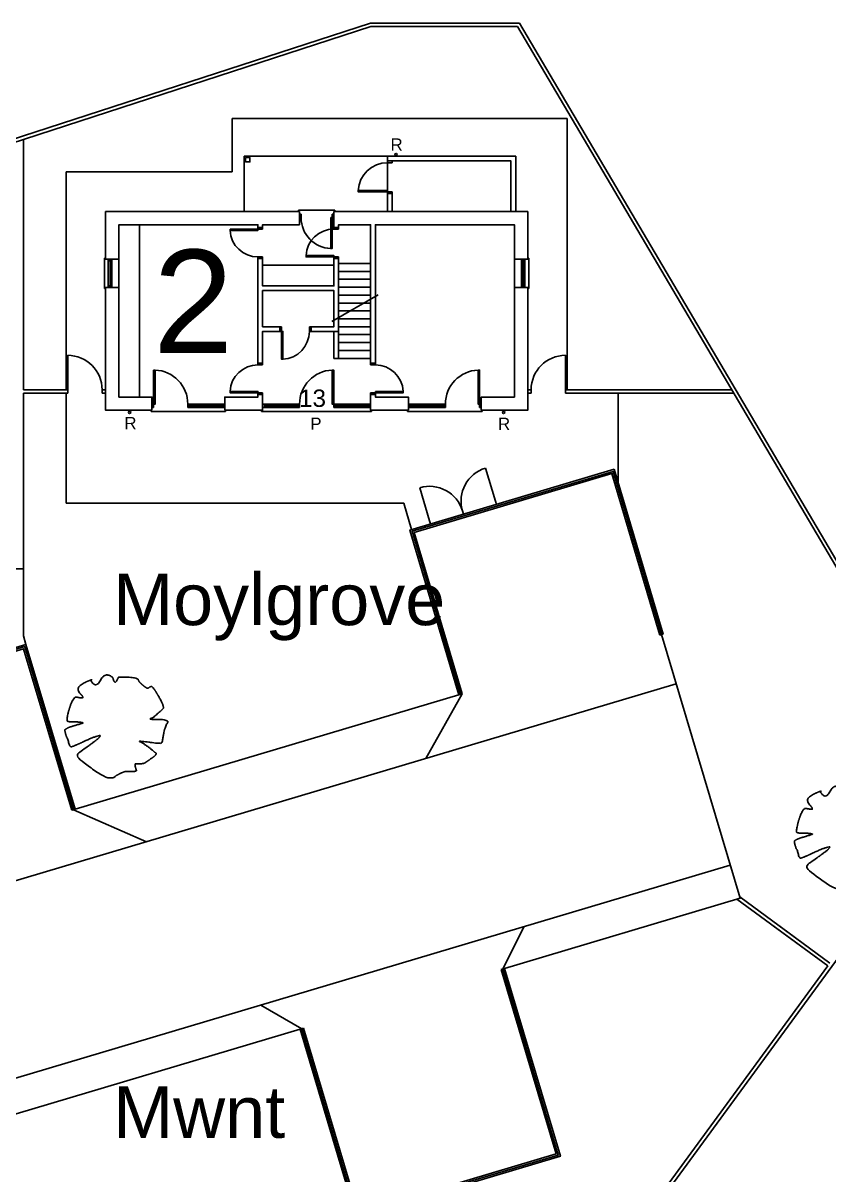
# Model space of a CAD drawing. Header units: metres. Extents: x -1 to 177, y -18 to 89.
# Drawn here: x 129.23 to 152.68, y 55.63 to 89.13 of the extents above; entities that cross this region are included whole.
import ezdxf

# ---------------------------------------------------------------- set-up
doc = ezdxf.new("R2010")
doc.units = ezdxf.units.M
doc.header["$LTSCALE"] = 1016
doc.layers.add('Areas', color=30, linetype='Continuous', lineweight=25, true_color=0xff7f00)
doc.layers.add('Trees & shrubs', color=96, linetype='Continuous', lineweight=25, true_color=0x008000)
doc.layers.add('Plant - Perennial', color=96, linetype='Continuous', true_color=0x008000)
doc.styles.add('textstyle181', font='')
doc.styles.add('textstyle182', font='')
doc.styles.add('textstyle183', font='')
doc.styles.add('textstyle184', font='')
doc.styles.add('textstyle198', font='')
doc.styles.add('textstyle237', font='')
doc.styles.add('textstyle242', font='')
doc.styles.add('textstyle243', font='')
doc.styles.get('textstyle181').set_extended_font_data('Arial')
doc.styles.get('textstyle182').set_extended_font_data('Arial')
doc.styles.get('textstyle183').set_extended_font_data('Arial')
doc.styles.get('textstyle184').set_extended_font_data('Arial')
doc.styles.get('textstyle198').set_extended_font_data('Arial')
doc.styles.get('textstyle237').set_extended_font_data('Arial')
doc.styles.get('textstyle242').set_extended_font_data('Arial')
doc.styles.get('textstyle243').set_extended_font_data('Arial')

msp = doc.modelspace()

# ---------------------------------------------------------------- linework, layer by layer
at = {"layer": 'Areas'}
for p, q in [((113.091, 80.604), (139.338, 89.127)), ((113.091, 80.604), (139.338, 89.127)), ((139.338, 89.127), (143.671, 89.127)), ((139.338, 89.127), (143.671, 89.127)), ((143.671, 89.127), (156.689, 67.058)), ((143.671, 89.127), (156.689, 67.058)), ((113.113, 80.506), (139.354, 89.027)), ((113.113, 80.506), (139.354, 89.027)), ((139.354, 89.027), (143.614, 89.027)), ((139.354, 89.027), (143.614, 89.027)), ((143.614, 89.027), (156.569, 67.063)), ((143.614, 89.027), (156.569, 67.063)), ((145.063, 86.346), (135.315, 86.346)), ((135.315, 84.796), (135.315, 86.346)), ((145.063, 86.346), (145.063, 78.464)), ((129.241, 78.464), (129.241, 85.743)), ((139.834, 85.255), (135.665, 85.255)), ((135.665, 85.255), (135.665, 83.646)), ((139.834, 85.255), (135.665, 85.255)), ((135.665, 85.255), (135.665, 83.646)), ((135.83, 85.115), (135.83, 85.215)), ((135.83, 85.115), (135.83, 85.215)), ((139.834, 85.255), (143.564, 85.255)), ((139.834, 85.255), (139.834, 83.646)), ((139.834, 85.255), (143.564, 85.255)), ((139.834, 85.255), (139.834, 83.646)), ((143.424, 85.115), (139.834, 85.115)), ((139.974, 85.115), (139.834, 85.115)), ((143.424, 85.115), (139.834, 85.115)), ((139.974, 85.115), (139.834, 85.115)), ((139.974, 85.065), (139.974, 85.115)), ((139.974, 85.065), (139.974, 85.115)), ((143.424, 85.115), (143.424, 83.646)), ((143.424, 85.115), (143.424, 83.646)), ((143.564, 83.646), (143.564, 85.255)), ((143.564, 83.646), (143.564, 85.255)), ((130.481, 84.796), (130.481, 78.464)), ((135.315, 84.796), (130.481, 84.796)), ((139.974, 85.065), (139.834, 85.065)), ((139.974, 85.065), (139.834, 85.065)), ((139.974, 84.215), (139.834, 84.215)), ((139.974, 84.215), (139.834, 84.215)), ((139.974, 84.165), (139.834, 84.165)), ((139.974, 84.165), (139.834, 84.165)), ((139.974, 83.646), (139.974, 84.215)), ((139.974, 83.646), (139.974, 84.215)), ((131.631, 83.646), (137.271, 83.646)), ((131.631, 82.263), (131.631, 83.646)), ((131.631, 83.646), (137.271, 83.646)), ((131.631, 82.263), (131.631, 83.646)), ((135.63, 83.646), (132.06, 83.646)), ((135.63, 83.646), (132.06, 83.646)), ((137.246, 83.681), (138.298, 83.681)), ((137.246, 83.646), (137.246, 83.681)), ((137.246, 83.681), (138.298, 83.681)), ((137.246, 83.646), (137.246, 83.681)), ((137.271, 83.646), (137.271, 83.259)), ((137.271, 83.646), (137.271, 83.259)), ((137.321, 83.568), (137.271, 83.568)), ((137.321, 83.568), (137.271, 83.568)), ((137.321, 83.468), (137.271, 83.468)), ((137.321, 83.468), (137.271, 83.468)), ((137.321, 83.468), (137.321, 83.568)), ((137.321, 83.468), (137.321, 83.568)), ((138.273, 83.568), (138.223, 83.568)), ((138.223, 83.468), (138.223, 83.568)), ((138.273, 83.568), (138.223, 83.568)), ((138.223, 83.468), (138.223, 83.568)), ((138.273, 83.468), (138.223, 83.468)), ((138.273, 83.468), (138.223, 83.468)), ((138.273, 83.646), (138.273, 83.185)), ((138.273, 83.646), (138.273, 83.185)), ((138.298, 83.646), (138.298, 83.681)), ((138.298, 83.646), (138.298, 83.681)), ((132.018, 83.259), (136.063, 83.259)), ((132.018, 78.251), (132.018, 83.259)), ((132.018, 83.259), (136.063, 83.259)), ((132.018, 78.251), (132.018, 83.259)), ((132.618, 78.251), (132.618, 83.259)), ((132.618, 78.251), (132.618, 83.259)), ((136.063, 83.259), (136.063, 83.185)), ((136.063, 83.259), (136.063, 83.185)), ((136.063, 83.185), (136.201, 83.185)), ((136.063, 83.185), (136.063, 83.135)), ((136.063, 83.185), (136.201, 83.185)), ((136.063, 83.185), (136.063, 83.135)), ((136.201, 83.135), (136.063, 83.135)), ((136.201, 83.135), (136.063, 83.135)), ((136.201, 83.259), (137.271, 83.259)), ((136.201, 83.259), (136.201, 83.185)), ((136.201, 83.259), (137.271, 83.259)), ((136.201, 83.259), (136.201, 83.185)), ((136.201, 83.185), (136.201, 83.135)), ((136.201, 83.185), (136.201, 83.135)), ((138.411, 83.185), (138.273, 83.185)), ((138.273, 83.185), (138.273, 83.135)), ((138.411, 83.185), (138.273, 83.185)), ((138.273, 83.185), (138.273, 83.135)), ((138.273, 83.135), (138.411, 83.135)), ((138.273, 83.135), (138.411, 83.135)), ((138.411, 83.259), (139.343, 83.259)), ((138.411, 83.259), (138.411, 83.185)), ((138.411, 83.259), (139.343, 83.259)), ((138.411, 83.259), (138.411, 83.185)), ((138.411, 83.185), (138.411, 83.135)), ((138.411, 83.185), (138.411, 83.135)), ((139.343, 83.259), (139.343, 79.235)), ((139.343, 83.259), (139.343, 79.235)), ((139.481, 83.259), (143.526, 83.259)), ((139.481, 83.259), (139.481, 79.235)), ((139.481, 83.259), (143.526, 83.259)), ((139.481, 83.259), (139.481, 79.235)), ((143.526, 83.259), (143.526, 78.251)), ((143.526, 83.259), (143.526, 78.251)), ((131.596, 81.408), (131.596, 82.288)), ((131.631, 82.288), (131.596, 82.288)), ((131.596, 81.408), (131.596, 82.288)), ((131.631, 82.288), (131.596, 82.288)), ((132.018, 82.263), (131.631, 82.263)), ((132.018, 82.263), (131.631, 82.263)), ((131.711, 81.433), (131.711, 82.263)), ((131.711, 81.433), (131.711, 82.263)), ((131.811, 82.213), (131.711, 82.213)), ((131.811, 82.213), (131.711, 82.213)), ((131.761, 81.483), (131.761, 82.213)), ((131.761, 81.483), (131.761, 82.213)), ((131.811, 81.433), (131.811, 82.263)), ((131.811, 81.433), (131.811, 82.263)), ((132.018, 81.433), (132.018, 82.263)), ((132.018, 81.433), (132.018, 82.263)), ((136.063, 82.325), (136.063, 82.275)), ((136.201, 82.325), (136.063, 82.325)), ((136.063, 82.325), (136.063, 82.275)), ((136.063, 82.325), (136.063, 82.275)), ((136.201, 82.325), (136.063, 82.325)), ((136.063, 82.325), (136.063, 82.275)), ((136.063, 82.275), (136.063, 79.235)), ((136.201, 82.275), (136.063, 82.275)), ((136.063, 82.275), (136.201, 82.275)), ((136.063, 82.275), (136.063, 79.235)), ((136.201, 82.275), (136.063, 82.275)), ((136.063, 82.275), (136.201, 82.275)), ((136.201, 82.325), (136.201, 82.275)), ((136.201, 82.325), (136.201, 82.275)), ((136.201, 82.275), (136.201, 81.484)), ((136.201, 82.275), (136.201, 81.484)), ((136.201, 82.084), (138.273, 82.084)), ((136.201, 82.084), (138.273, 82.084)), ((138.273, 82.325), (138.411, 82.325)), ((138.273, 82.325), (138.273, 82.275)), ((138.273, 82.325), (138.411, 82.325)), ((138.273, 82.325), (138.273, 82.275)), ((138.273, 82.275), (138.273, 81.484)), ((138.273, 82.275), (138.411, 82.275)), ((138.411, 82.275), (138.273, 82.275)), ((138.273, 82.275), (138.273, 81.484)), ((138.273, 82.275), (138.411, 82.275)), ((138.411, 82.275), (138.273, 82.275)), ((138.411, 82.325), (138.411, 82.275)), ((138.411, 82.325), (138.411, 82.275)), ((138.411, 82.325), (138.411, 82.275)), ((138.411, 82.325), (138.411, 82.275)), ((138.411, 82.275), (138.411, 80.158)), ((138.411, 82.275), (138.411, 80.158)), ((138.411, 82.135), (139.343, 82.135)), ((138.411, 82.135), (139.343, 82.135)), ((143.526, 82.263), (143.913, 82.263)), ((143.526, 82.263), (143.913, 82.263)), ((143.733, 81.433), (143.733, 82.263)), ((143.733, 81.433), (143.733, 82.263)), ((143.733, 82.213), (143.833, 82.213)), ((143.733, 82.213), (143.833, 82.213)), ((143.783, 81.483), (143.783, 82.213)), ((143.783, 81.483), (143.783, 82.213)), ((143.833, 81.433), (143.833, 82.263)), ((143.833, 81.433), (143.833, 82.263)), ((143.913, 82.288), (143.948, 82.288)), ((143.913, 82.288), (143.948, 82.288)), ((143.948, 81.408), (143.948, 82.288)), ((143.948, 81.408), (143.948, 82.288)), ((138.411, 81.905), (139.343, 81.905)), ((138.411, 81.905), (139.343, 81.905)), ((131.631, 81.408), (131.596, 81.408)), ((131.631, 81.408), (131.596, 81.408)), ((131.631, 77.864), (131.631, 81.433)), ((132.018, 81.433), (131.631, 81.433)), ((131.631, 77.864), (131.631, 81.433)), ((132.018, 81.433), (131.631, 81.433)), ((131.811, 81.483), (131.711, 81.483)), ((131.811, 81.483), (131.711, 81.483)), ((136.201, 81.484), (138.273, 81.484)), ((136.201, 81.484), (138.273, 81.484)), ((138.411, 81.675), (139.343, 81.675)), ((138.411, 81.675), (139.343, 81.675)), ((138.411, 81.445), (139.343, 81.445)), ((138.411, 81.445), (139.343, 81.445)), ((143.526, 81.433), (143.913, 81.433)), ((143.526, 81.433), (143.913, 81.433)), ((143.733, 81.483), (143.833, 81.483)), ((143.733, 81.483), (143.833, 81.483)), ((143.913, 81.433), (143.913, 77.864)), ((143.913, 81.433), (143.913, 77.864)), ((143.913, 81.408), (143.948, 81.408)), ((143.913, 81.408), (143.948, 81.408)), ((136.201, 81.346), (136.201, 80.296)), ((136.201, 81.346), (138.273, 81.346)), ((136.201, 81.346), (136.201, 80.296)), ((136.201, 81.346), (138.273, 81.346)), ((138.216, 80.447), (139.56, 81.223)), ((138.216, 80.447), (139.56, 81.223)), ((138.273, 81.346), (138.273, 80.296)), ((138.273, 81.346), (138.273, 80.296)), ((138.411, 81.215), (139.343, 81.215)), ((138.411, 81.215), (139.343, 81.215)), ((138.411, 80.985), (139.148, 80.985)), ((138.411, 80.985), (139.148, 80.985)), ((138.411, 80.755), (138.75, 80.755)), ((138.411, 80.755), (138.75, 80.755)), ((138.75, 80.755), (139.343, 80.755)), ((138.75, 80.755), (139.343, 80.755)), ((139.148, 80.985), (139.343, 80.985)), ((139.148, 80.985), (139.343, 80.985)), ((139.343, 80.985), (139.343, 80.985)), ((139.343, 80.985), (139.343, 80.985)), ((139.343, 80.755), (139.343, 80.755)), ((139.343, 80.755), (139.343, 80.755)), ((138.411, 80.525), (139.343, 80.525)), ((138.411, 80.525), (139.343, 80.525)), ((136.201, 80.296), (136.701, 80.296)), ((136.201, 80.296), (136.701, 80.296)), ((136.201, 80.158), (136.201, 79.235)), ((136.201, 80.158), (136.701, 80.158)), ((136.201, 80.158), (136.201, 79.235)), ((136.201, 80.158), (136.701, 80.158)), ((136.701, 80.158), (136.701, 80.296)), ((136.701, 80.296), (136.751, 80.296)), ((136.701, 80.158), (136.701, 80.296)), ((136.701, 80.296), (136.751, 80.296)), ((136.701, 80.158), (136.751, 80.158)), ((136.701, 80.158), (136.751, 80.158)), ((136.751, 80.296), (136.751, 80.158)), ((136.751, 80.296), (136.751, 80.158)), ((137.561, 80.296), (137.561, 80.158)), ((137.561, 80.296), (137.611, 80.296)), ((137.561, 80.296), (137.561, 80.158)), ((137.561, 80.296), (137.611, 80.296)), ((137.561, 80.158), (137.611, 80.158)), ((137.561, 80.158), (137.611, 80.158)), ((137.561, 80.158), (137.611, 80.158)), ((137.561, 80.158), (137.611, 80.158)), ((137.611, 80.296), (138.273, 80.296)), ((137.611, 80.296), (137.611, 80.158)), ((137.611, 80.158), (137.611, 80.296)), ((137.611, 80.296), (138.273, 80.296)), ((137.611, 80.296), (137.611, 80.158)), ((137.611, 80.158), (137.611, 80.296)), ((137.611, 80.158), (138.411, 80.158)), ((137.611, 80.158), (138.411, 80.158)), ((138.273, 80.158), (138.273, 79.375)), ((138.273, 80.158), (138.273, 79.375)), ((138.411, 80.295), (139.343, 80.295)), ((138.411, 80.295), (139.343, 80.295)), ((138.411, 80.158), (138.411, 79.375)), ((138.411, 80.158), (138.411, 79.375)), ((138.411, 80.065), (139.343, 80.065)), ((138.411, 80.065), (139.343, 80.065)), ((138.411, 79.835), (139.343, 79.835)), ((138.411, 79.835), (139.343, 79.835)), ((130.531, 78.464), (130.531, 79.464)), ((138.411, 79.605), (139.343, 79.605)), ((138.411, 79.605), (139.343, 79.605)), ((145.013, 78.464), (145.013, 79.464)), ((136.201, 79.235), (136.063, 79.235)), ((136.063, 79.235), (136.201, 79.235)), ((136.063, 79.185), (136.063, 79.235)), ((136.063, 79.185), (136.063, 79.235)), ((136.201, 79.235), (136.063, 79.235)), ((136.063, 79.235), (136.201, 79.235)), ((136.063, 79.185), (136.063, 79.235)), ((136.063, 79.185), (136.063, 79.235)), ((136.201, 79.185), (136.063, 79.185)), ((136.201, 79.185), (136.063, 79.185)), ((136.201, 79.185), (136.201, 79.235)), ((136.201, 79.185), (136.201, 79.235)), ((138.273, 79.375), (138.411, 79.375)), ((138.273, 79.375), (138.411, 79.375)), ((138.411, 79.375), (139.343, 79.375)), ((138.411, 79.375), (139.343, 79.375)), ((139.343, 79.235), (139.481, 79.235)), ((139.481, 79.235), (139.343, 79.235)), ((139.343, 79.185), (139.343, 79.235)), ((139.343, 79.235), (139.481, 79.235)), ((139.481, 79.235), (139.343, 79.235)), ((139.343, 79.185), (139.343, 79.235)), ((139.343, 79.185), (139.481, 79.185)), ((139.343, 79.185), (139.481, 79.185)), ((139.481, 79.185), (139.481, 79.235)), ((139.481, 79.185), (139.481, 79.235)), ((139.481, 79.185), (139.481, 79.235)), ((139.481, 79.185), (139.481, 79.235)), ((130.531, 78.464), (129.241, 78.464)), ((130.531, 78.364), (130.531, 78.464)), ((131.631, 78.464), (131.531, 78.464)), ((131.531, 78.364), (131.531, 78.464)), ((143.913, 78.464), (144.013, 78.464)), ((144.013, 78.364), (144.013, 78.464)), ((145.013, 78.464), (149.844, 78.464)), ((145.013, 78.364), (145.013, 78.464)), ((130.531, 78.364), (129.241, 78.364)), ((129.241, 71.303), (129.241, 78.364)), ((130.481, 78.364), (130.481, 75.164)), ((131.531, 78.364), (131.631, 78.364)), ((132.98, 78.251), (132.018, 78.251)), ((132.98, 78.251), (132.018, 78.251)), ((132.98, 78.251), (132.98, 77.864)), ((132.98, 78.251), (132.98, 77.864)), ((135.1, 78.251), (136.063, 78.251)), ((135.1, 78.251), (135.1, 77.864)), ((135.1, 78.251), (136.063, 78.251)), ((135.1, 78.251), (135.1, 77.864)), ((136.063, 78.251), (135.623, 78.251)), ((136.063, 78.251), (135.623, 78.251)), ((136.063, 78.325), (136.063, 78.375)), ((136.201, 78.375), (136.063, 78.375)), ((136.063, 78.325), (136.063, 78.375)), ((136.201, 78.375), (136.063, 78.375)), ((136.063, 78.325), (136.201, 78.325)), ((136.063, 78.325), (136.063, 78.251)), ((136.063, 78.325), (136.201, 78.325)), ((136.063, 78.325), (136.063, 78.251)), ((136.201, 78.325), (136.201, 78.375)), ((136.201, 78.325), (136.201, 78.375)), ((136.201, 78.325), (136.201, 77.864)), ((136.201, 78.325), (136.201, 77.864)), ((139.343, 78.375), (139.481, 78.375)), ((139.343, 78.325), (139.343, 78.375)), ((139.343, 78.375), (139.481, 78.375)), ((139.343, 78.325), (139.343, 78.375)), ((139.343, 78.325), (139.343, 77.864)), ((139.481, 78.325), (139.343, 78.325)), ((139.343, 78.325), (139.343, 77.864)), ((139.481, 78.325), (139.343, 78.325)), ((139.481, 78.325), (139.481, 78.375)), ((139.481, 78.325), (139.481, 78.375)), ((139.481, 78.325), (139.481, 78.251)), ((139.481, 78.325), (139.481, 78.251)), ((140.443, 78.251), (139.481, 78.251)), ((140.443, 78.251), (139.481, 78.251)), ((140.443, 78.251), (140.443, 77.864)), ((140.443, 78.251), (140.443, 77.864)), ((142.563, 78.251), (143.526, 78.251)), ((142.563, 78.251), (142.563, 77.864)), ((142.563, 78.251), (143.526, 78.251)), ((142.563, 78.251), (142.563, 77.864)), ((144.013, 78.364), (143.913, 78.364)), ((145.013, 78.364), (149.903, 78.364)), ((146.548, 75.749), (146.548, 78.364)), ((132.98, 77.864), (131.631, 77.864)), ((132.98, 77.864), (131.631, 77.864)), ((132.955, 77.864), (132.955, 77.829)), ((132.955, 77.864), (132.955, 77.829)), ((135.125, 77.829), (132.955, 77.829)), ((135.125, 77.829), (132.955, 77.829)), ((133.03, 78.042), (132.98, 78.042)), ((133.03, 78.042), (132.98, 78.042)), ((133.03, 77.942), (132.98, 77.942)), ((133.03, 77.942), (132.98, 77.942)), ((133.03, 77.942), (133.03, 78.042)), ((133.03, 77.942), (133.03, 78.042)), ((134.024, 78.042), (135.1, 78.042)), ((134.024, 77.942), (134.024, 78.042)), ((134.024, 78.042), (135.1, 78.042)), ((134.024, 77.942), (134.024, 78.042)), ((134.024, 77.942), (135.1, 77.942)), ((134.024, 77.942), (135.1, 77.942)), ((134.074, 77.942), (134.074, 78.042)), ((134.074, 77.942), (134.074, 78.042)), ((135.05, 77.992), (134.074, 77.992)), ((135.05, 77.992), (134.074, 77.992)), ((135.05, 77.942), (135.05, 78.042)), ((135.05, 77.942), (135.05, 78.042)), ((135.1, 77.864), (136.201, 77.864)), ((135.1, 77.864), (136.201, 77.864)), ((135.125, 77.864), (135.125, 77.829)), ((135.125, 77.864), (135.125, 77.829)), ((136.171, 77.864), (136.171, 77.829)), ((136.171, 77.864), (136.171, 77.829)), ((136.171, 77.829), (139.372, 77.829)), ((136.171, 77.829), (139.372, 77.829)), ((136.201, 78.042), (137.275, 78.042)), ((136.201, 78.042), (137.275, 78.042)), ((136.201, 77.942), (137.275, 77.942)), ((136.201, 77.942), (137.275, 77.942)), ((136.251, 77.942), (136.251, 78.042)), ((136.251, 77.942), (136.251, 78.042)), ((136.251, 77.992), (137.225, 77.992)), ((136.251, 77.992), (137.225, 77.992)), ((137.225, 77.942), (137.225, 78.042)), ((137.225, 77.942), (137.225, 78.042)), ((137.275, 77.942), (137.275, 78.042)), ((137.275, 77.942), (137.275, 78.042)), ((138.229, 78.042), (139.343, 78.042)), ((138.229, 78.042), (139.343, 78.042)), ((138.269, 77.942), (138.269, 78.042)), ((138.269, 78.042), (138.319, 78.042)), ((138.269, 77.942), (138.269, 78.042)), ((138.269, 78.042), (138.319, 78.042)), ((138.269, 77.942), (139.343, 77.942)), ((138.269, 77.942), (138.319, 77.942)), ((138.269, 77.942), (139.343, 77.942)), ((138.269, 77.942), (138.319, 77.942)), ((138.319, 77.942), (138.319, 78.042)), ((138.319, 77.942), (138.319, 78.042)), ((139.293, 77.992), (138.319, 77.992)), ((139.293, 77.992), (138.319, 77.992)), ((139.293, 77.942), (139.293, 78.042)), ((139.293, 77.942), (139.293, 78.042)), ((140.443, 77.864), (139.343, 77.864)), ((140.443, 77.864), (139.343, 77.864)), ((139.372, 77.864), (139.372, 77.829)), ((139.372, 77.864), (139.372, 77.829)), ((140.418, 77.864), (140.418, 77.829)), ((140.418, 77.864), (140.418, 77.829)), ((140.418, 77.829), (142.588, 77.829)), ((140.418, 77.829), (142.588, 77.829)), ((141.519, 78.042), (140.443, 78.042)), ((141.519, 78.042), (140.443, 78.042)), ((141.519, 77.942), (140.443, 77.942)), ((141.519, 77.942), (140.443, 77.942)), ((140.493, 77.942), (140.493, 78.042)), ((140.493, 77.942), (140.493, 78.042)), ((140.493, 77.992), (141.469, 77.992)), ((140.493, 77.992), (141.469, 77.992)), ((141.469, 77.942), (141.469, 78.042)), ((141.469, 77.942), (141.469, 78.042)), ((141.519, 77.942), (141.519, 78.042)), ((141.519, 77.942), (141.519, 78.042)), ((142.513, 77.942), (142.513, 78.042)), ((142.513, 78.042), (142.563, 78.042)), ((142.513, 77.942), (142.513, 78.042)), ((142.513, 78.042), (142.563, 78.042)), ((142.513, 77.942), (142.563, 77.942)), ((142.513, 77.942), (142.563, 77.942)), ((142.563, 77.864), (143.913, 77.864)), ((142.563, 77.864), (143.913, 77.864)), ((142.588, 77.864), (142.588, 77.829)), ((142.588, 77.864), (142.588, 77.829)), ((142.974, 75.225), (142.689, 76.183)), ((146.429, 76.149), (147.856, 71.357)), ((141.057, 74.654), (140.772, 75.612)), ((130.481, 75.164), (140.305, 75.164)), ((140.305, 75.164), (140.536, 74.394)), ((143.002, 75.129), (142.974, 75.225)), ((142.044, 74.843), (142.016, 74.939)), ((142.044, 74.843), (142.016, 74.939)), ((141.086, 74.558), (141.057, 74.654)), ((127.852, 73.254), (129.241, 73.254)), ((147.76, 71.329), (147.856, 71.357)), ((129.241, 71.303), (129.316, 71.053)), ((129.316, 71.053), (130.743, 66.261)), ((150.091, 63.676), (147.808, 71.343)), ((130.647, 66.233), (142.01, 69.616)), ((140.952, 67.736), (142.01, 69.616)), ((156.689, 67.058), (130.157, 30.814)), ((156.689, 67.058), (130.157, 30.814)), ((132.826, 65.317), (130.695, 66.247)), ((150.091, 63.676), (143.141, 61.606)), ((149.998, 63.648), (150.118, 63.684)), ((150.08, 63.712), (152.707, 61.789)), ((149.998, 63.648), (152.648, 61.708)), ((143.189, 61.62), (143.814, 62.85)), ((151.054, 62.875), (152.648, 61.708)), ((151.113, 62.956), (152.707, 61.789)), ((152.648, 61.708), (142.332, 47.615)), ((152.648, 61.708), (142.332, 47.615)), ((137.343, 59.879), (136.147, 60.567)), ((137.391, 59.894), (122.719, 55.525))]:
    msp.add_line(p, q, dxfattribs=at)
at = {"layer": 'Areas', "flags": 128}
for points in [[(135.705, 85.215), (135.83, 85.215), (135.83, 85.09), (135.705, 85.09)], [(135.705, 85.215), (135.83, 85.215), (135.83, 85.09), (135.705, 85.09)], [(143.526, 82.263), (143.913, 82.263), (143.913, 83.646), (143.564, 83.646), (143.564, 85.255), (139.834, 85.255), (139.834, 85.115), (140.886, 85.115), (143.424, 85.115), (143.424, 83.646), (139.974, 83.646), (139.974, 84.165), (139.834, 84.165), (139.834, 83.646), (138.273, 83.646), (138.273, 83.185), (138.411, 83.185), (138.411, 83.259), (139.343, 83.259), (139.343, 79.235), (139.481, 79.235), (139.481, 83.259), (143.526, 83.259)], [(143.526, 82.263), (143.913, 82.263), (143.913, 83.646), (143.564, 83.646), (143.564, 85.255), (139.834, 85.255), (139.834, 85.115), (140.886, 85.115), (143.424, 85.115), (143.424, 83.646), (139.974, 83.646), (139.974, 84.165), (139.834, 84.165), (139.834, 83.646), (138.273, 83.646), (138.273, 83.185), (138.411, 83.185), (138.411, 83.259), (139.343, 83.259), (139.343, 79.235), (139.481, 79.235), (139.481, 83.259), (143.526, 83.259)], [(138.985, 84.255), (139.834, 84.255), (139.834, 84.215), (138.985, 84.215)], [(138.985, 84.255), (139.834, 84.255), (139.834, 84.215), (138.985, 84.215)], [(138.183, 83.468), (138.223, 83.468), (138.223, 82.567), (138.183, 82.567)], [(138.183, 83.468), (138.223, 83.468), (138.223, 82.567), (138.183, 82.567)], [(135.254, 83.135), (136.063, 83.135), (136.063, 83.095), (135.254, 83.095)], [(135.254, 83.135), (136.063, 83.135), (136.063, 83.095), (135.254, 83.095)], [(136.201, 79.235), (136.063, 79.235), (136.063, 82.275), (136.201, 82.275), (136.201, 81.484), (138.273, 81.484), (138.273, 82.275), (138.411, 82.275), (138.411, 80.158), (137.611, 80.158), (137.611, 80.296), (138.273, 80.296), (138.273, 81.346), (136.201, 81.346), (136.201, 80.296), (136.701, 80.296), (136.701, 80.158), (136.201, 80.158)], [(136.201, 79.235), (136.063, 79.235), (136.063, 82.275), (136.201, 82.275), (136.201, 81.484), (138.273, 81.484), (138.273, 82.275), (138.411, 82.275), (138.411, 80.158), (137.611, 80.158), (137.611, 80.296), (138.273, 80.296), (138.273, 81.346), (136.201, 81.346), (136.201, 80.296), (136.701, 80.296), (136.701, 80.158), (136.201, 80.158)], [(137.464, 82.365), (138.273, 82.365), (138.273, 82.325), (137.464, 82.325)], [(137.464, 82.365), (138.273, 82.365), (138.273, 82.325), (137.464, 82.325)], [(132.98, 77.864), (131.631, 77.864), (131.631, 81.433), (132.018, 81.433), (132.018, 78.251), (132.98, 78.251)], [(132.98, 77.864), (131.631, 77.864), (131.631, 81.433), (132.018, 81.433), (132.018, 78.251), (132.98, 78.251)], [(142.563, 77.864), (143.913, 77.864), (143.913, 81.433), (143.526, 81.433), (143.526, 78.251), (142.563, 78.251)], [(142.563, 77.864), (143.913, 77.864), (143.913, 81.433), (143.526, 81.433), (143.526, 78.251), (142.563, 78.251)], [(136.751, 80.158), (136.791, 80.158), (136.791, 79.349), (136.751, 79.349)], [(136.751, 80.158), (136.791, 80.158), (136.791, 79.349), (136.751, 79.349)], [(136.751, 80.158), (136.791, 80.158), (136.791, 79.349), (136.751, 79.349)], [(136.751, 80.158), (136.791, 80.158), (136.791, 79.349), (136.751, 79.349)], [(133.03, 79.036), (133.07, 79.036), (133.07, 78.042), (133.03, 78.042)], [(133.03, 79.036), (133.07, 79.036), (133.07, 78.042), (133.03, 78.042)], [(138.229, 79.036), (138.269, 79.036), (138.269, 78.042), (138.229, 78.042)], [(138.229, 79.036), (138.269, 79.036), (138.269, 78.042), (138.229, 78.042)], [(142.473, 79.036), (142.513, 79.036), (142.513, 78.042), (142.473, 78.042)], [(142.473, 79.036), (142.513, 79.036), (142.513, 78.042), (142.473, 78.042)], [(135.254, 78.415), (136.063, 78.415), (136.063, 78.375), (135.254, 78.375)], [(135.254, 78.415), (136.063, 78.415), (136.063, 78.375), (135.254, 78.375)], [(135.254, 78.415), (136.063, 78.415), (136.063, 78.375), (135.254, 78.375)], [(135.254, 78.415), (136.063, 78.415), (136.063, 78.375), (135.254, 78.375)], [(139.481, 78.415), (140.29, 78.415), (140.29, 78.375), (139.481, 78.375)], [(139.481, 78.415), (140.29, 78.415), (140.29, 78.375), (139.481, 78.375)], [(139.481, 78.415), (140.29, 78.415), (140.29, 78.375), (139.481, 78.375)], [(139.481, 78.415), (140.29, 78.415), (140.29, 78.375), (139.481, 78.375)], [(135.1, 77.864), (135.1, 78.251), (136.063, 78.251), (136.063, 78.325), (136.201, 78.325), (136.201, 77.864)], [(135.1, 77.864), (135.1, 78.251), (136.063, 78.251), (136.063, 78.325), (136.201, 78.325), (136.201, 77.864)], [(140.443, 77.864), (140.443, 78.251), (139.481, 78.251), (139.481, 78.325), (139.343, 78.325), (139.343, 77.864)], [(140.443, 77.864), (140.443, 78.251), (139.481, 78.251), (139.481, 78.325), (139.343, 78.325), (139.343, 77.864)]]:
    msp.add_lwpolyline(points, close=True, dxfattribs=at)
for points in [[(137.271, 83.646), (131.631, 83.646), (131.631, 82.263), (132.018, 82.263), (132.018, 83.259), (136.063, 83.259), (136.063, 83.185), (136.201, 83.185), (136.201, 83.259), (137.271, 83.259), (137.271, 83.646)], [(137.271, 83.646), (131.631, 83.646), (131.631, 82.263), (132.018, 82.263), (132.018, 83.259), (136.063, 83.259), (136.063, 83.185), (136.201, 83.185), (136.201, 83.259), (137.271, 83.259), (137.271, 83.646)], [(138.273, 83.646), (143.913, 83.646), (143.913, 82.263)], [(138.273, 83.646), (143.913, 83.646), (143.913, 82.263)], [(146.429, 76.149), (140.487, 74.38), (141.914, 69.588)], [(147.808, 71.343), (146.395, 76.087), (140.549, 74.346), (141.962, 69.602)], [(147.76, 71.329), (146.362, 76.025), (140.611, 74.312), (142.01, 69.616)], [(129.316, 71.053), (123.373, 69.284), (124.8, 64.492)], [(130.695, 66.247), (129.282, 70.991), (123.436, 69.25), (124.848, 64.506)], [(130.647, 66.233), (129.248, 70.929), (123.498, 69.216), (124.896, 64.52)], [(95.451, 54.187), (148.236, 69.905)], [(143.237, 61.635), (144.864, 56.172), (138.921, 54.402), (137.295, 59.865)], [(143.189, 61.62), (144.801, 56.205), (138.955, 54.464), (137.343, 59.879)], [(143.141, 61.606), (144.739, 56.239), (138.989, 54.527), (137.391, 59.894)]]:
    msp.add_lwpolyline(points, dxfattribs=at)
msp.add_lwpolyline([(149.806, 64.634), (111.18, 53.132, 0.393598), (107.035, 46.081), (108.963, 37.396), (110.783, 29.201, -0.044065), (111.653, 22.573), (111.706, 21.319, 0.417751), (118.027, 15.582, 0.417751)], format="xyb", dxfattribs=at)
at = {"layer": 'Areas'}
for centre in [(140.084, 85.303), (140.084, 85.303), (132.331, 77.802), (132.331, 77.802), (143.213, 77.802), (143.213, 77.802)]:
    msp.add_circle(centre, 0.0325, dxfattribs=at)
for centre, radius, start, end in [((139.834, 84.215), 0.85, 90, 177.3027), ((139.834, 84.215), 0.85, 90, 177.3027), ((138.223, 83.468), 0.902, 180, 267.4583), ((138.223, 83.468), 0.902, 180, 267.4583), ((136.063, 83.135), 0.81, 182.8306, 270), ((136.063, 83.135), 0.81, 182.8306, 270), ((138.273, 82.325), 0.81, 90, 177.1694), ((138.273, 82.325), 0.81, 90, 177.1694), ((136.751, 80.158), 0.81, 272.8306, 0), ((136.751, 80.158), 0.81, 272.8306, 0), ((136.751, 80.158), 0.81, 272.8306, 0), ((136.751, 80.158), 0.81, 272.8306, 0), ((130.531, 78.464), 1, 0, 90), ((145.013, 78.464), 1, 90, 180), ((136.063, 78.375), 0.81, 90, 177.1694), ((136.063, 78.375), 0.81, 90, 177.1694), ((136.063, 78.375), 0.81, 90, 177.1694), ((136.063, 78.375), 0.81, 90, 177.1694), ((139.481, 78.375), 0.81, 2.8306, 90), ((139.481, 78.375), 0.81, 2.8306, 90), ((139.481, 78.375), 0.81, 2.8306, 90), ((139.481, 78.375), 0.81, 2.8306, 90), ((133.03, 78.042), 0.994, 0, 87.6937), ((133.03, 78.042), 0.994, 0, 87.6937), ((138.269, 78.042), 0.994, 92.3063, 180), ((138.269, 78.042), 0.994, 92.3063, 180), ((142.513, 78.042), 0.994, 92.3063, 180), ((142.513, 78.042), 0.994, 92.3063, 180), ((142.974, 75.225), 1, 106.5827, 196.5827), ((141.057, 74.654), 1, 16.5827, 106.5827)]:
    msp.add_arc(centre, radius, start, end, dxfattribs=at)
at = {"layer": 'Trees & shrubs'}
for points in [[(131.24, 70.031), (131.092, 69.991), (130.76, 69.787), (130.889, 69.63), (130.902, 69.619), (130.982, 69.525), (130.966, 69.497), (130.905, 69.5), (130.771, 69.528), (130.745, 69.519), (130.658, 69.447), (130.499, 68.931), (130.514, 68.83), (130.548, 68.801), (130.921, 68.802), (130.977, 68.774), (130.876, 68.736), (130.521, 68.635), (130.447, 68.574), (130.443, 68.555), (130.49, 68.374), (130.503, 68.352), (130.54, 68.301), (130.576, 68.111), (130.624, 68.074), (130.685, 68.084), (131.325, 68.385), (131.473, 68.408), (131.484, 68.399), (131.428, 68.328), (131.418, 68.319), (131.261, 68.193), (130.891, 67.937), (130.767, 67.819), (130.92, 67.669), (131.709, 67.105), (131.87, 67.185), (131.916, 67.228), (132.147, 67.349), (132.223, 67.363), (132.266, 67.364), (132.502, 67.357), (132.531, 67.385), (132.52, 67.419), (132.481, 67.557), (132.498, 67.585), (132.722, 67.579), (132.813, 67.634), (132.994, 67.763), (133.032, 67.786), (133.102, 67.85), (133.105, 67.885), (133.037, 67.951), (132.672, 68.224), (132.598, 68.241), (132.758, 68.233), (133.221, 68.165), (133.281, 68.196), (133.342, 68.663), (133.527, 68.892), (132.928, 68.875), (133.037, 68.948), (133.231, 69.113), (133.314, 69.197), (133.332, 69.27), (133.037, 69.787), (132.983, 69.83), (132.939, 69.837), (132.866, 69.773), (132.829, 69.786), (132.6, 69.944), (132.572, 70.108), (132.013, 70.108), (131.996, 70.078), (131.942, 69.972), (131.914, 69.953), (131.873, 69.974), (131.849, 70.078), (131.826, 70.108), (131.612, 70.262), (131.361, 69.774), (131.23, 69.964), (131.223, 69.975), (131.216, 69.981), (131.209, 69.987), (131.208, 69.997)], [(152.463, 66.794), (152.315, 66.754), (151.983, 66.55), (152.112, 66.394), (152.126, 66.382), (152.205, 66.288), (152.189, 66.26), (152.128, 66.263), (151.995, 66.291), (151.969, 66.283), (151.881, 66.21), (151.723, 65.694), (151.737, 65.593), (151.771, 65.564), (152.144, 65.565), (152.2, 65.538), (152.099, 65.499), (151.745, 65.398), (151.671, 65.338), (151.667, 65.319), (151.713, 65.137), (151.726, 65.115), (151.763, 65.065), (151.799, 64.874), (151.847, 64.838), (151.908, 64.847), (152.548, 65.148), (152.696, 65.171), (152.707, 65.163), (152.651, 65.092), (152.641, 65.082), (152.484, 64.957), (152.114, 64.7), (151.991, 64.582), (152.144, 64.432), (152.932, 63.869), (153.093, 63.948), (153.139, 63.991), (153.37, 64.112), (153.446, 64.126), (153.49, 64.127), (153.725, 64.121), (153.755, 64.148), (153.743, 64.182), (153.705, 64.32), (153.722, 64.348), (153.945, 64.343), (154.037, 64.397), (154.218, 64.526), (154.255, 64.55), (154.325, 64.614), (154.328, 64.649), (154.26, 64.714), (153.895, 64.987), (153.821, 65.004), (153.982, 64.997), (154.444, 64.928), (154.504, 64.96), (154.565, 65.426), (154.75, 65.655), (154.152, 65.638), (154.26, 65.711), (154.454, 65.876), (154.538, 65.96), (154.555, 66.034), (154.26, 66.551), (154.207, 66.594), (154.162, 66.601), (154.089, 66.536), (154.052, 66.549), (153.824, 66.707), (153.796, 66.871), (153.236, 66.872), (153.219, 66.841), (153.165, 66.735), (153.137, 66.716), (153.097, 66.738), (153.073, 66.841), (153.049, 66.872), (152.836, 67.025), (152.584, 66.537), (152.454, 66.727), (152.447, 66.739), (152.439, 66.745), (152.432, 66.751), (152.432, 66.761)]]:
    msp.add_open_spline(points, degree=2, knots=[0, 0, 0, 1, 2, 2, 3, 4, 4, 5, 6, 6, 7, 8, 8, 9, 10, 10, 11, 12, 12, 13, 14, 14, 15, 16, 16, 17, 18, 18, 19, 20, 20, 21, 22, 22, 23, 24, 24, 25, 26, 26, 27, 28, 28, 29, 30, 30, 31, 32, 32, 33, 34, 34, 35, 36, 36, 37, 38, 38, 39, 40, 40, 41, 42, 42, 43, 44, 44, 45, 46, 46, 47, 48, 48, 49, 50, 50, 51, 52, 52, 53, 54, 54, 55, 55, 56, 56, 56], dxfattribs=at)

# ---------------------------------------------------------------- texts
at = {"layer": 'Areas', "attachment_point": 1}
for s, insert, char_height, line_spacing_factor, style in [('R', (139.92, 85.771), 0.354, 0.971628, 'textstyle182'), ('13', (137.26, 78.469), 0.5051, 0.967741, 'textstyle198'), ('R', (132.176, 77.669), 0.354, 0.971628, 'textstyle184'), ('P', (137.585, 77.652), 0.354, 0.971628, 'textstyle181'), ('R', (143.046, 77.649), 0.354, 0.971628, 'textstyle183')]:
    msp.add_mtext(s, dxfattribs=dict(at, insert=insert, char_height=char_height, line_spacing_factor=line_spacing_factor, style=style))
at = {"layer": 'Areas', "color": 6, "true_color": 0xff00ff, "char_height": 1.5, "width": 0.427, "attachment_point": 1, "line_spacing_factor": 0.971628}
for s, insert, style in [('Moylgrove', (131.851, 73.117), 'textstyle242'), ('Mwnt', (131.852, 58.205), 'textstyle243')]:
    msp.add_mtext(s, dxfattribs=dict(at, insert=insert, style=style))
at = {"layer": 'Plant - Perennial', "color": 6, "true_color": 0xff00ff, "insert": (133.018, 82.533), "char_height": 3, "width": 0.427, "attachment_point": 1, "line_spacing_factor": 0.971628, "style": 'textstyle237'}
msp.add_mtext('2', dxfattribs=at)

doc.saveas('drawing.dxf')
